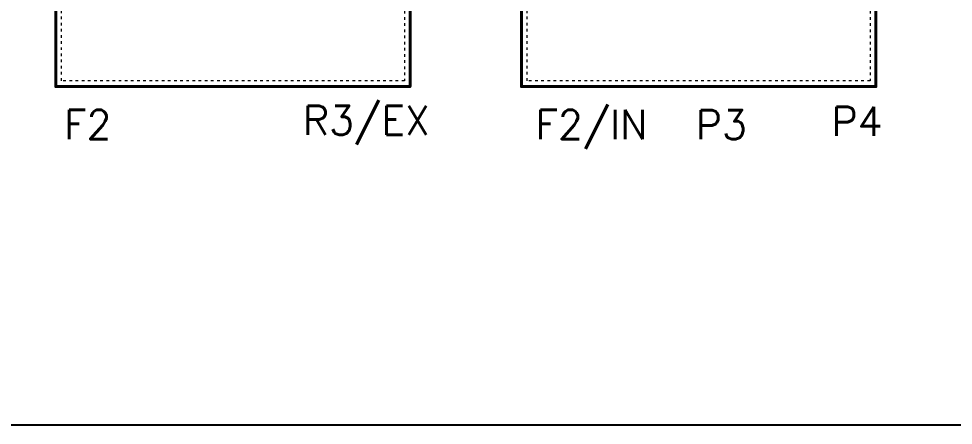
# Model space of a CAD drawing. Header units: millimetres. Extents: x 481 to 28351, y -1147 to 6765.
# Drawn here: x 8284 to 11501, y 2878 to 4277 of the extents above; entities that cross this region are included whole.
import ezdxf

# ---------------------------------------------------------------- set-up
doc = ezdxf.new("R2010")
doc.units = ezdxf.units.MM
doc.linetypes.add('DGN Style 5', pattern=[21.175771, 9.07533, -12.10044])
for name, color, linetype, lineweight in [('00_NOPRINT_TEXT', 7, 'Continuous', 0), ('0_NOPRINT_TOLERANCE', 7, 'DGN Style 5', 0), ('BOARD_18MM_BIRCH-PLY', 73, 'Continuous', 40)]:
    doc.layers.add(name, color=color, linetype=linetype, lineweight=lineweight)
doc.styles.get("Standard").update_dxf_attribs({"font": 'romans.shx', "bigfont": 'hztxt.shx'})

msp = doc.modelspace()

# ---------------------------------------------------------------- linework, layer by layer
msp.add_lwpolyline([(480.7, 6764.9), (28350.7, 6764.9), (28350.7, 2878.4), (480.7, 2878.4)], close=True)
at = {"layer": '0_NOPRINT_TOLERANCE'}
for points in [[(8431.7, 6463.6), (9611.7, 6463.6), (9611.7, 4063.6), (8431.7, 4063.6)], [(8431.7, 6463.6), (9611.7, 6463.6), (9611.7, 4063.6), (8431.7, 4063.6)], [(10034.5, 6463.6), (11214.5, 6463.6), (11214.5, 4063.6), (10034.5, 4063.6)], [(10034.5, 6463.6), (11214.5, 6463.6), (11214.5, 4063.6), (10034.5, 4063.6)]]:
    msp.add_lwpolyline(points, close=True, dxfattribs=at)
at = {"layer": 'BOARD_18MM_BIRCH-PLY'}
for points in [[(8411.7, 6483.6), (9631.7, 6483.6), (9631.7, 4043.6), (8411.7, 4043.6), (8411.7, 6483.6)], [(10014.5, 6483.6), (11234.5, 6483.6), (11234.5, 4043.6), (10014.5, 4043.6), (10014.5, 6483.6)]]:
    msp.add_lwpolyline(points, dxfattribs=at)

# ---------------------------------------------------------------- texts
at = {"layer": '00_NOPRINT_TEXT', "char_height": 100, "width": 408.414, "attachment_point": 1}
for s, insert in [('R3/EX', (9262.7, 3977.8)), ('F2', (8440.6, 3963.1)), ('F2/IN', (10063.3, 3963.1)), ('P3', (10614.9, 3962.6)), ('P4', (11082.1, 3974))]:
    msp.add_mtext(s, dxfattribs=dict(at, insert=insert))

doc.saveas('drawing.dxf')
